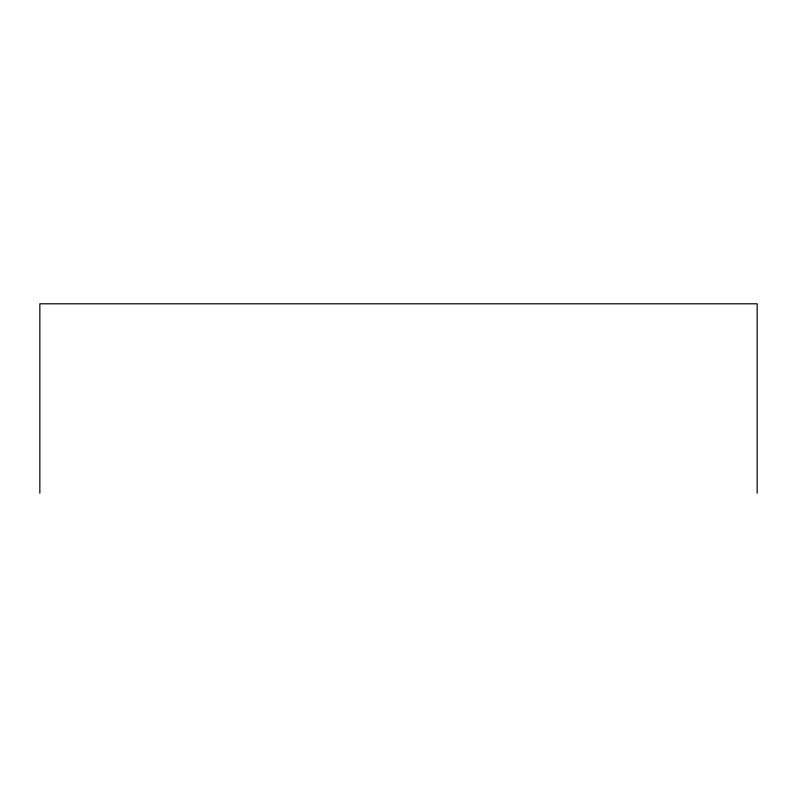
<?xml version="1.0" encoding="UTF-8"?>
<svg xmlns="http://www.w3.org/2000/svg" width="797" height="797" viewBox="0 0 797 797"><rect width="100%" height="100%" fill="white"/><g stroke="black" fill="none" stroke-linecap="round" stroke-linejoin="round"><path stroke-width="1.2" d="M757.15 493.204L757.15 303.796L39.85 303.796L39.85 493.204"/></g></svg>
